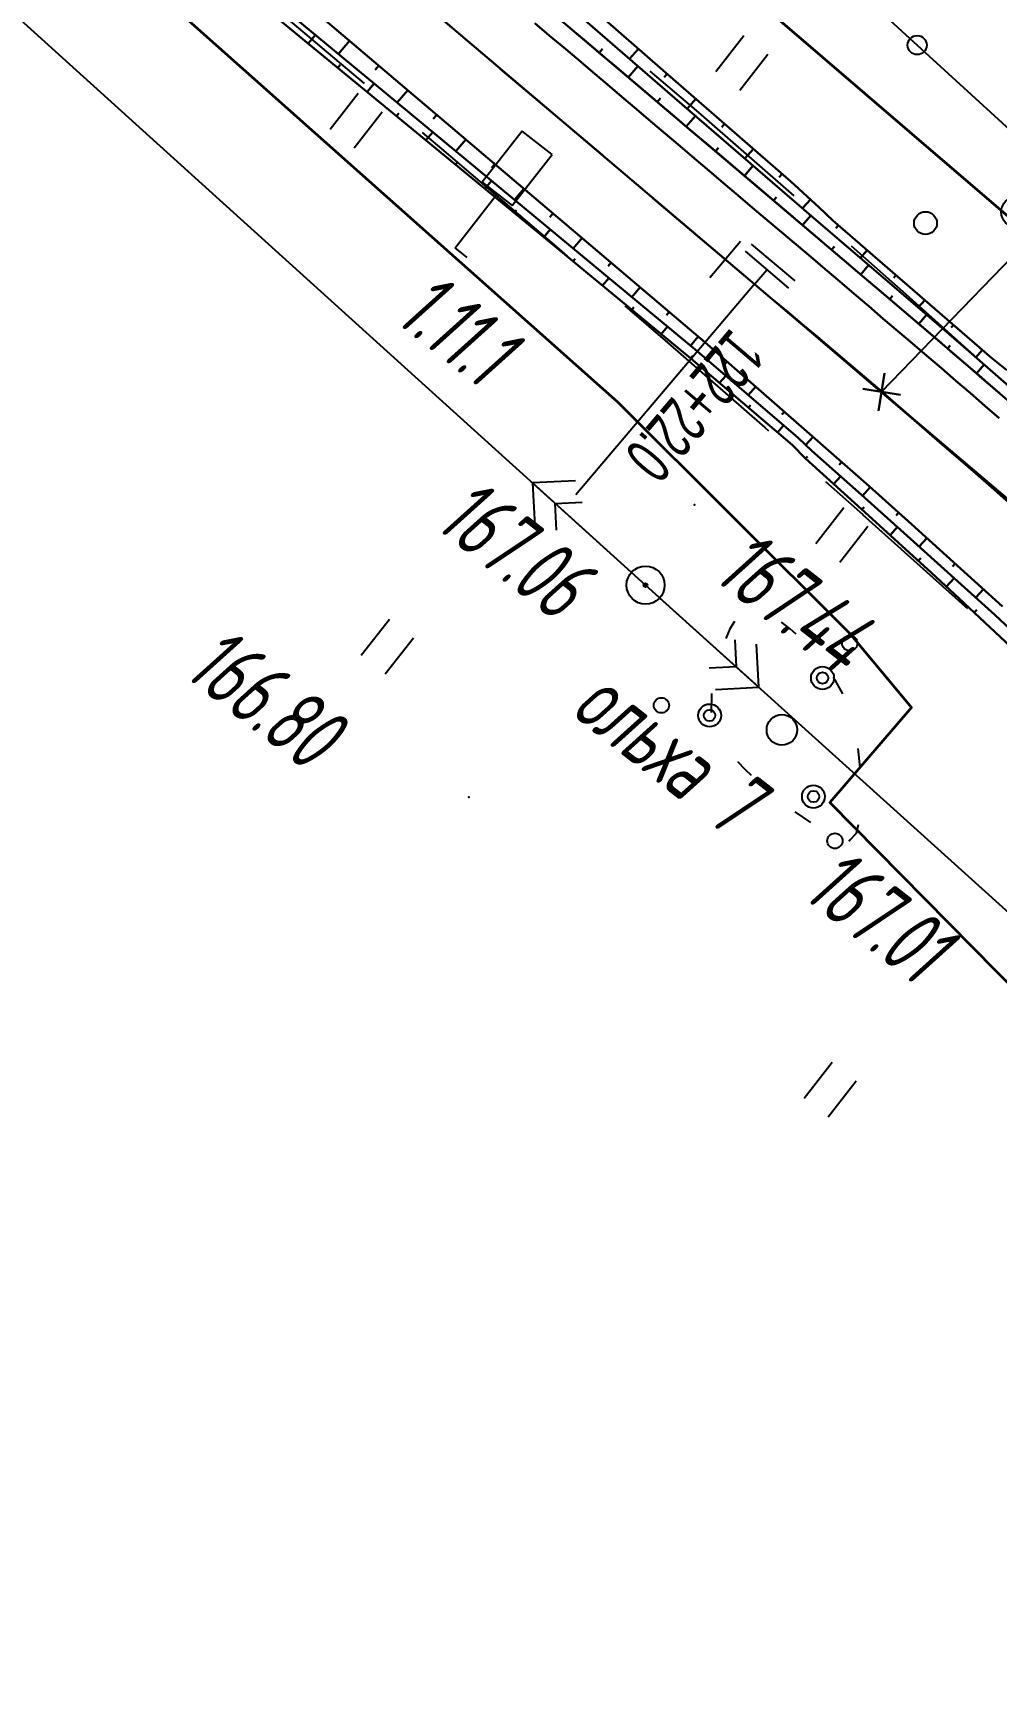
# Model space of a CAD drawing. Header units: millimetres. Extents: x -1799 to 6962, y -1020 to 4121.
# Drawn here: x 6645.3 to 6695.9, y -275.6 to -189 of the extents above; entities that cross this region are included whole.
import ezdxf
from ezdxf import colors
from ezdxf.entities.mleader import LeaderData, LeaderLine
from ezdxf.math import Vec2, Vec3

# ---------------------------------------------------------------- set-up
doc = ezdxf.new("R2010")
doc.units = ezdxf.units.MM
doc.linetypes.add('CONTI', pattern=[0])
doc.linetypes.add('DASHED', pattern=[0.75, 0.5, -0.25])
for name, color, linetype, lineweight in [('10', 1, 'Continuous', 35), ('КОПИЯ_ОСЬ_13_ОТКОСЫ', 7, 'Continuous', 30), ('КОПИЯ_ОСЬ_ГРАНИЦЫ_ПОЛОС', 7, 'Continuous', 30), ('ОСЬ_ВЕРХ_ПОКРЫТИЯ_ГРАНИЦЫ_ПОЛОС', 7, 'Continuous', 30), ('ОСЬ_ВЕРХ_ПОКРЫТИЯ_ОСЬ', 1, 'Continuous', 30), ('Отметки', 5, 'Continuous', 30)]:
    doc.layers.add(name, color=color, linetype=linetype, lineweight=lineweight)
for name, color, linetype in [('NAD_MDEFAULT', 7, 'CONTI'), ('PI_OTDEFAULT', 172, 'CONTI'), ('PI_TTDEFAULT', 5, 'CONTI'), ('SIT_LDEFAULT', 7, 'CONTI'), ('USLZNDEFAULT', 7, 'CONTI'), ('КОПИЯ_ОСЬ_ТАНГЕНСЫ', 1, 'Continuous'), ('ОСЬ_ВЕРХ_ПОКРЫТИЯ_ПИКЕТЫ', 1, 'Continuous'), ('ОСЬ_ВЕРХ_ПОКРЫТИЯ_РАЗБИВКА_КРИВ', 1, 'Continuous'), ('ОСЬ_ВЕРХ_ПОКРЫТИЯ_ТАНГЕНСЫ', 1, 'Continuous'), ('разметка', 7, 'Continuous')]:
    doc.layers.add(name, color=color, linetype=linetype)
doc.styles.add('eskd', font='spds.shx', dxfattribs={"width": 1.2, "oblique": 15})
doc.styles.get("Standard").update_dxf_attribs({"font": 'arial.ttf'})
doc.styles.add('ГОСТ', font='', dxfattribs={"oblique": 15, "height": 4})
doc.styles.get('ГОСТ').set_extended_font_data('GOST type A')

# ---------------------------------------------------------------- blocks, each defined once
blk = doc.blocks.new('BL_2011')
at = {"color": 0}
for p, q in [((0, 0), (0, 2.4)), ((1.6, 0), (1.6, 2.4))]:
    blk.add_line(p, q, dxfattribs=at)
blk = doc.blocks.new('BL_2010')
at = {"color": 0}
for centre, radius in [((0, 5.78), 0.4), ((0, 3.46), 0.6), ((0, 3.46), 0.3), ((0, 0), 0.8), ((-3.46, -1.74), 0.6), ((-3.46, -1.74), 0.3), ((3.46, -1.74), 0.6), ((3.46, -1.74), 0.3), ((-5.78, -2.88), 0.4), ((5.78, -2.88), 0.4)]:
    blk.add_circle(centre, radius, dxfattribs=at)
blk = doc.blocks.new('BL_26')
at = {"color": 0}
for radius in [1, 0.1]:
    blk.add_circle((0, 0), radius, dxfattribs=at)
blk = doc.blocks.new('BL_15')
at = {"color": 0}
for p, q in [((1, 7), (-1, 7)), ((-1, 7), (-1, 3.6)), ((1, 3.6), (1, 7)), ((-1, 3.6), (0, 3.6)), ((0, 0), (0, 3.6)), ((0, 3.6), (1, 3.6)), ((0.8, 0), (0, 0))]:
    blk.add_line(p, q, dxfattribs=at)
blk = doc.blocks.new('BL_172')
at = {"color": 0}
for centre, radius in [((0, 3.4), 0.6), ((0, 0), 0.8), ((-3.4, -3.4), 0.6), ((3.4, -3.4), 0.6)]:
    blk.add_circle(centre, radius, dxfattribs=at)
blk = doc.blocks.new('*U57')
at = {"layer": 'КОПИЯ_ОСЬ_13_ОТКОСЫ'}
for points in [[(68.175, -59.688), (77.232, -67.562), (84.804, -74.093), (90.507, -78.986), (92.789, -80.956), (95.447, -83.266)], [(68.648, -59.13), (77.683, -67.029), (83.72, -72.28), (85.192, -73.636), (85.924, -74.32), (93.883, -81.226), (94.262, -81.557), (95.055, -82.179)], [(75.713, -65.307), (75.249, -65.838)], [(77.219, -66.624), (77.064, -66.801)], [(78.727, -67.937), (78.273, -68.46)], [(80.236, -69.25), (80.085, -69.424)], [(81.745, -70.562), (81.302, -71.072)], [(83.254, -71.875), (83.107, -72.045)], [(84.737, -73.217), (84.317, -73.673)], [(86.211, -74.569), (86.075, -74.725)], [(87.721, -75.88), (87.365, -76.29)], [(89.232, -77.191), (89.113, -77.327)], [(90.742, -78.501), (90.401, -78.895)], [(92.253, -79.812), (92.139, -79.943)], [(93.763, -81.123), (93.427, -81.511)]]:
    blk.add_lwpolyline(points, dxfattribs=at)
blk = doc.blocks.new('*U60')
at = {"layer": 'КОПИЯ_ОСЬ_13_ОТКОСЫ'}
for points in [[(77.337, -63.416), (92.752, -76.162), (109.684, -90.21), (114.987, -94.76), (115.713, -95.444), (118.323, -97.75), (120.548, -99.732), (125.32, -104.054), (129.292, -107.754)], [(76.923, -63.905), (101.647, -84.226), (109.363, -90.589), (113.165, -93.825), (114.674, -95.128), (115.374, -95.841), (118.69, -98.836), (121.989, -101.849), (123.443, -103.191), (126.146, -105.715)], [(89.273, -74.055), (89.65, -73.597)], [(90.818, -75.325), (90.944, -75.172)], [(92.363, -76.595), (92.733, -76.146)], [(93.908, -77.865), (94.031, -77.715)], [(95.453, -79.135), (95.811, -78.7)], [(96.998, -80.405), (97.118, -80.26)], [(98.543, -81.675), (98.89, -81.254)], [(100.088, -82.945), (100.204, -82.805)], [(101.633, -84.215), (101.968, -83.808)], [(103.176, -85.487), (103.288, -85.352)], [(104.719, -86.76), (105.047, -86.363)], [(106.262, -88.032), (106.372, -87.9)], [(107.805, -89.305), (108.125, -88.917)], [(109.348, -90.577), (109.455, -90.448)], [(110.872, -91.873), (111.189, -91.501)], [(112.395, -93.17), (112.5, -93.045)], [(113.913, -94.471), (114.227, -94.108)], [(115.371, -95.838), (115.485, -95.726)], [(116.857, -97.177), (117.22, -96.775)], [(118.34, -98.519), (118.461, -98.385)], [(119.82, -99.864), (120.213, -99.433)], [(121.296, -101.213), (121.427, -101.07)], [(122.768, -102.567), (123.183, -102.118)], [(124.235, -103.926), (124.374, -103.777)]]:
    blk.add_lwpolyline(points, dxfattribs=at)
blk = doc.blocks.new('_None')
blk = doc.blocks.new('Крест')
at = {"layer": 'Отметки'}
for points in [[(0, 1), (0, -1)], [(-1, 0), (1, 0)]]:
    blk.add_lwpolyline(points, dxfattribs=at)

msp = doc.modelspace()

# ---------------------------------------------------------------- linework, layer by layer
at = {"layer": '10'}
for points in [[(6793.346, -384.837), (6770.366, -319.067), (6764.766, -303.037), (6757.116, -284.907), (6740.016, -244.427), (6734.476, -237.297), (6720.356, -219.097), (6715.476, -214.907), (6691.376, -194.227), (6670.756, -176.527), (6602.516, -114.867), (6488.066, -17.697), (6445.506, 26.023), (6390.826, 91.903), (6326.936, 163.713), (6272.926, 214.103), (6270.108, 207.678), (6247.996, 222.403), (6234.426, 228.783), (6235.356, 230.303), (6147.926, 271.033)], [(6198.346, 229.813), (6243.156, 208.233), (6255.126, 195.993), (6255.126, 195.993), (6309.196, 140.673), (6342.206, 105.963), (6373.716, 73.183), (6408.056, 37.263), (6403.836, 29.493), (6423.246, 6.013), (6467.576, -39.547), (6556.806, -116.037), (6563.356, -108.237), (6618.866, -157.587), (6676.036, -208.417), (6688.216, -220.557), (6691.476, -224.457), (6687.186, -229.447), (6727.116, -269.917), (6727.116, -269.917), (6741.716, -309.707), (6748.596, -301.147), (6752.276, -311.327), (6772.898, -369.573)], [(6272.926, 214.103), (6326.936, 163.713), (6390.826, 91.903), (6445.506, 26.023), (6488.066, -17.697), (6602.516, -114.867), (6670.756, -176.527), (6691.376, -194.227), (6715.476, -214.907), (6720.356, -219.097), (6734.476, -237.297), (6740.016, -244.427), (6757.116, -284.907), (6764.766, -303.037), (6770.366, -319.067), (6793.346, -384.837), (6802.166, -388.777), (6818.266, -433.077), (6818.266, -433.077), (6854.476, -549.107), (6853.296, -551.027), (6857.046, -557.057), (6862.996, -576.497), (6882.058, -646.693)]]:
    msp.add_lwpolyline(points, dxfattribs=at)
at = {"layer": 'PI_TTDEFAULT', "color": 5}
for p in [(6680.082, -213.811, 167.439), (6677.512, -218.031, 167.063), (6668.242, -229.171, 166.803), (6688.222, -231.441, 167.01)]:
    msp.add_point(p, dxfattribs=at)
at = {"layer": 'SIT_LDEFAULT', "color": 7}
for p, q in [((6677.512, -218.031), (6636.222, -180.691)), ((6697.672, -195.081), (6685.872, -184.281)), ((6655.082, -185.241), (6660.522, -189.821)), ((6660.522, -189.821), (6662.732, -191.691)), ((6680.302, -193.221), (6677.762, -191.041)), ((6685.322, -197.591), (6680.302, -193.221)), ((6665.782, -194.271), (6666.792, -195.121)), ((6666.792, -195.121), (6672.842, -200.271)), ((6672.842, -200.271), (6673.402, -200.761)), ((6691.202, -202.781), (6688.322, -200.241)), ((6695.782, -206.891), (6691.202, -202.781)), ((6676.422, -203.361), (6678.542, -205.181)), ((6678.542, -205.181), (6683.772, -209.761)), ((6683.772, -209.761), (6683.972, -209.931)), ((6673.842, -212.551), (6671.582, -212.661)), ((6676.772, -217.361), (6671.582, -212.661)), ((6671.582, -212.661), (6671.692, -214.921)), ((6686.962, -212.591), (6688.912, -214.321)), ((6672.762, -213.741), (6674.182, -213.671)), ((6672.832, -215.151), (6672.762, -213.741)), ((6688.902, -214.331), (6694.282, -219.141)), ((6732.702, -267.861), (6677.512, -218.031)), ((6678.252, -218.701), (6683.452, -223.391)), ((6694.282, -219.141), (6694.412, -219.261)), ((6681.932, -220.321), (6681.722, -220.831)), ((6682.182, -219.941), (6681.942, -220.331)), ((6685.122, -220.341), (6684.642, -219.971)), ((6685.412, -220.611), (6685.122, -220.341)), ((6682.192, -220.911), (6682.262, -222.321)), ((6683.452, -223.391), (6683.332, -221.131)), ((6682.262, -222.321), (6680.852, -222.391)), ((6687.522, -223.101), (6687.362, -222.881)), ((6687.872, -223.741), (6687.512, -223.101)), ((6680.982, -223.741), (6680.962, -224.721)), ((6680.982, -223.721), (6680.982, -223.741)), ((6681.192, -223.511), (6683.452, -223.391)), ((6688.782, -227.601), (6688.672, -226.611)), ((6682.342, -227.291), (6682.722, -227.701)), ((6682.722, -227.701), (6683.052, -228.001)), ((6685.352, -229.931), (6686.172, -230.501)), ((6688.582, -231.051), (6688.692, -230.601)), ((6688.222, -231.441), (6688.582, -231.051))]:
    msp.add_line(p, q, dxfattribs=at)
msp.add_circle((6691.772, -189.681), 0.5, dxfattribs=at)
at = {"layer": 'КОПИЯ_ОСЬ_13_ОТКОСЫ'}
for points in [[(6630.423, -152.219), (6690.38, -203.056), (6693.813, -205.99), (6696.099, -207.959)], [(6625.249, -158.321), (6680.626, -205.27), (6686.259, -210.203), (6689.245, -212.84), (6691.472, -214.824), (6696.249, -219.151)], [(6647.868, -178.961), (6663.283, -191.707), (6680.215, -205.755), (6685.518, -210.305), (6686.244, -210.989), (6688.854, -213.295), (6691.079, -215.277), (6695.85, -219.599), (6699.823, -223.299)], [(6669.602, -184.253), (6678.659, -192.127), (6686.231, -198.658), (6691.935, -203.552), (6694.216, -205.521), (6696.874, -207.832)], [(6661.976, -189.458), (6661.394, -190.145)], [(6675.077, -190.081), (6675.257, -189.87)], [(6663.502, -190.752), (6663.308, -190.981)], [(6676.602, -191.375), (6677.108, -190.779)], [(6665.028, -192.045), (6664.476, -192.696)], [(6678.128, -192.668), (6678.297, -192.469)], [(6666.553, -193.339), (6666.369, -193.555)], [(6679.653, -193.962), (6680.132, -193.397)], [(6668.079, -194.632), (6667.554, -195.25)], [(6681.179, -195.255), (6681.339, -195.067)], [(6669.604, -195.925), (6669.429, -196.132)], [(6682.704, -196.549), (6683.161, -196.01)], [(6671.129, -197.219), (6670.632, -197.805)], [(6684.229, -197.842), (6684.382, -197.662)], [(6672.655, -198.512), (6672.49, -198.707)], [(6685.756, -199.135), (6686.19, -198.623)], [(6674.181, -199.805), (6673.711, -200.359)], [(6687.281, -200.428), (6687.426, -200.258)], [(6675.706, -201.099), (6675.549, -201.284)], [(6688.807, -201.722), (6689.226, -201.227)], [(6677.232, -202.392), (6676.789, -202.913)], [(6690.332, -203.015), (6690.472, -202.851)], [(6678.757, -203.685), (6678.61, -203.859)], [(6691.852, -204.315), (6692.263, -203.835)], [(6680.283, -204.979), (6679.869, -205.468)], [(6693.373, -205.614), (6693.51, -205.454)], [(6681.792, -206.291), (6681.651, -206.451)], [(6694.89, -206.918), (6695.289, -206.454)], [(6683.296, -207.609), (6682.901, -208.06)], [(6684.801, -208.927), (6684.669, -209.077)], [(6686.305, -210.244), (6685.918, -210.682)], [(6687.805, -211.568), (6687.675, -211.714)], [(6689.303, -212.892), (6688.905, -213.34)], [(6690.797, -214.222), (6690.664, -214.372)], [(6692.285, -215.559), (6691.881, -216.004)], [(6693.767, -216.902), (6693.632, -217.05)], [(6695.249, -218.245), (6694.846, -218.689)]]:
    msp.add_lwpolyline(points, dxfattribs=at)
at = {"layer": 'КОПИЯ_ОСЬ_ГРАНИЦЫ_ПОЛОС'}
for points in [[(6671.697, -188.523), (6672.459, -189.169), (6673.222, -189.815), (6673.984, -190.462), (6674.747, -191.108), (6675.509, -191.754), (6676.271, -192.401), (6677.034, -193.047), (6677.796, -193.693), (6678.558, -194.34), (6679.321, -194.986), (6680.083, -195.632), (6680.845, -196.279), (6681.608, -196.925), (6682.37, -197.571), (6683.132, -198.218), (6683.895, -198.864), (6684.657, -199.51), (6685.419, -200.157), (6686.182, -200.803), (6686.945, -201.45), (6687.708, -202.097), (6688.47, -202.745), (6689.233, -203.394), (6689.996, -204.043), (6690.758, -204.692), (6691.52, -205.343), (6692.282, -205.995), (6693.043, -206.647), (6693.804, -207.301), (6694.565, -207.955), (6695.324, -208.612), (6696.083, -209.269)], [(6673.679, -188.892), (6674.44, -189.537), (6675.202, -190.183), (6675.963, -190.829), (6676.725, -191.474), (6677.486, -192.12), (6678.248, -192.765), (6679.009, -193.411), (6679.771, -194.057), (6680.532, -194.702), (6681.294, -195.348), (6682.055, -195.993), (6682.817, -196.639), (6683.578, -197.284), (6684.339, -197.93), (6685.101, -198.576), (6685.862, -199.221), (6686.624, -199.867), (6687.386, -200.513), (6688.148, -201.16), (6688.91, -201.807), (6689.673, -202.455), (6690.435, -203.103), (6691.197, -203.752), (6691.959, -204.403), (6692.721, -205.054), (6693.482, -205.706), (6694.243, -206.359), (6695.004, -207.014), (6695.764, -207.67), (6696.523, -208.327)]]:
    msp.add_lwpolyline(points, dxfattribs=at)
at = {"layer": 'КОПИЯ_ОСЬ_ТАНГЕНСЫ'}
msp.add_line((6474.562, -25.321), (6737.142, -247.941), dxfattribs=at)
at = {"layer": 'ОСЬ_ВЕРХ_ПОКРЫТИЯ_ГРАНИЦЫ_ПОЛОС'}
for points in [[(6625.249, -158.321), (6680.626, -205.27), (6686.259, -210.203), (6689.245, -212.84), (6691.472, -214.824), (6696.249, -219.151)], [(6673.854, -189.04), (6674.616, -189.686), (6675.378, -190.332), (6676.14, -190.978), (6676.902, -191.624), (6677.664, -192.27), (6678.426, -192.916), (6679.188, -193.562), (6679.95, -194.208), (6680.712, -194.854), (6681.474, -195.5), (6682.236, -196.146), (6682.998, -196.792), (6683.76, -197.438), (6684.522, -198.084), (6685.284, -198.73), (6686.045, -199.376), (6686.808, -200.023), (6687.57, -200.669), (6688.333, -201.316), (6689.095, -201.964), (6689.858, -202.612), (6690.621, -203.262), (6691.383, -203.911), (6692.146, -204.562), (6692.908, -205.214), (6693.67, -205.867), (6694.431, -206.521), (6695.192, -207.176), (6695.952, -207.833)]]:
    msp.add_lwpolyline(points, dxfattribs=at)
at = {"layer": 'ОСЬ_ВЕРХ_ПОКРЫТИЯ_ОСЬ'}
msp.add_lwpolyline([(6510.046, -55.405), (6683.235, -202.238), (6683.235, -202.238), (6686.236, -204.783), (6689.231, -207.333), (6691.473, -209.253), (6692.963, -210.536), (6694.45, -211.824), (6695.933, -213.117)], dxfattribs=at)
at = {"layer": 'ОСЬ_ВЕРХ_ПОКРЫТИЯ_ПИКЕТЫ'}
msp.add_line((6680.879, -201.879), (6682.496, -199.972), dxfattribs=at)
at = {"layer": 'ОСЬ_ВЕРХ_ПОКРЫТИЯ_РАЗБИВКА_КРИВ'}
for p, q in [((6682.738, -200.505), (6685.026, -202.445)), ((6683.061, -200.124), (6685.349, -202.064)), ((6683.235, -202.238), (6683.882, -201.475)), ((6683.235, -202.238), (6673.858, -213.298))]:
    msp.add_line(p, q, dxfattribs=at)
at = {"layer": 'ОСЬ_ВЕРХ_ПОКРЫТИЯ_ТАНГЕНСЫ'}
msp.add_line((6474.562, -25.321), (6737.142, -247.941), dxfattribs=at)
at = {"layer": 'разметка', "linetype": 'DASHED', "lineweight": 30, "ltscale": 14}
msp.add_lwpolyline([(6683.235, -202.238), (6606.959, -137.57)], dxfattribs=at)
at = {"layer": 'разметка', "lineweight": 30, "ltscale": 7}
msp.add_lwpolyline([(6683.235, -202.238, -0.016421), (6708.994, -225.067, -0.069268), (6737.03, -259.559, -0.03752), (6750.467, -286.898, -0.011737), (6760.767, -314.548), (6773.314, -349.922), (6811.584, -457.82, -0.007544), (6830.897, -514.993, -0.000894), (6838.548, -538.969, -0.015332), (6872.565, -660.771, -0.007602), (6880.549, -694.188, -0.040426), (6883.353, -715.3)], format="xyb", dxfattribs=at)

# ---------------------------------------------------------------- block references
at = {"layer": 'USLZNDEFAULT', "color": 7, "rotation": 322.0000000000001}
for name, p in [('BL_2011', (6681.202, -191.061)), ('BL_2011', (6660.952, -194.091)), ('BL_172', (6696.982, -198.441)), ('BL_15', (6667.512, -200.331)), ('BL_2011', (6686.452, -215.841)), ('BL_26', (6677.512, -218.031)), ('BL_2010', (6684.672, -225.631)), ('BL_2011', (6662.582, -221.711)), ('BL_2011', (6685.832, -244.961))]:
    msp.add_blockref(name, p, dxfattribs=at)
at = {"layer": 'КОПИЯ_ОСЬ_13_ОТКОСЫ'}
for name, p in [('*U60', (6570.531, -115.545)), ('*U57', (6601.427, -124.565))]:
    msp.add_blockref(name, p, dxfattribs=at)
at = {"layer": 'Отметки', "rotation": 260.7861031979047}
msp.add_blockref('Крест', (6689.905, -207.889), dxfattribs=at)

# ---------------------------------------------------------------- texts
at = {"layer": 'NAD_MDEFAULT', "color": 7, "style": 'eskd', "oblique": 10, "width": 0.8}
for s, p in [('1.11.1', (6664.246, -204.145)), ('ольха 7', (6673.491, -224.761))]:
    msp.add_text(s, height=3.5, rotation=322, dxfattribs=at).set_placement(p)
at = {"layer": 'PI_OTDEFAULT', "color": 172, "style": 'eskd', "oblique": 10, "width": 0.8}
for s, p in [('167.06', (6666.347, -214.95)), ('167.44', (6680.972, -217.671)), ('166.80', (6653.169, -222.735, 264.5)), ('167.01', (6685.656, -234.364))]:
    msp.add_text(s, height=3.5, rotation=322, dxfattribs=at).set_placement(p)
at = {"layer": 'ОСЬ_ВЕРХ_ПОКРЫТИЯ_РАЗБИВКА_КРИВ', "width": 0.6}
msp.add_text('122+22.0', height=2.5, rotation=229.70813, dxfattribs=at).set_placement((6682, -204.468))

# ---------------------------------------------------------------- leaders
at = {"layer": 'Отметки', "ltscale": 0.2}
ml = msp.add_multileader_mtext('Standard', dxfattribs=at)
ml.set_content('167,82', color=256, style='ГОСТ')
ml.set_leader_properties()
ml.set_arrow_properties(name='NONE')
ml.build(insert=Vec2(0, 0))
ml.multileader.update_dxf_attribs({"text_left_attachment_type": 6, "text_right_attachment_type": 6, "dogleg_length": 0.36, "arrow_head_size": 2})
ctx = ml.context
ctx.base_point, ctx.arrow_head_size, ctx.landing_gap_size, ctx.plane_origin, ctx.plane_x_axis, ctx.plane_y_axis = Vec3(6709.019, -160.469), 2, 0, Vec3(6656.278, -210.595), Vec3(0.7604, -0.649455), Vec3(0.649455, 0.7604)
ctx.left_attachment, ctx.right_attachment, ctx.text_align_type = 6, 6, 2
notes = []
notes.append((ctx, [(1, (1, 1, 0), (6723.631, -172.95), (-0.7604, 0.649455), 0.36, [(0, [(6689.905, -207.889)], 0, [])])]))
ctx.mtext.insert, ctx.mtext.text_direction, ctx.mtext.rotation, ctx.mtext.alignment, ctx.mtext.line_spacing_style, ctx.mtext.flow_direction = Vec3(6726.345, -169.218), Vec3(0.7604, -0.649455), 5.576317, 3, 2, 5
for ctx, leaders in notes:
    for number, flags, end, landing, length, lines in leaders:
        leader = LeaderData()
        leader.index, (leader.has_last_leader_line, leader.has_dogleg_vector, leader.attachment_direction) = number, flags
        leader.last_leader_point, leader.dogleg_vector, leader.dogleg_length = Vec3(end), Vec3(landing), length
        for number, points, colour, breaks in lines:
            line = LeaderLine()
            line.index, line.vertices, line.color, line.breaks = number, Vec3.list(points), colors.encode_raw_color(colour), breaks
            leader.lines.append(line)
        ctx.leaders.append(leader)

doc.saveas('drawing.dxf')
